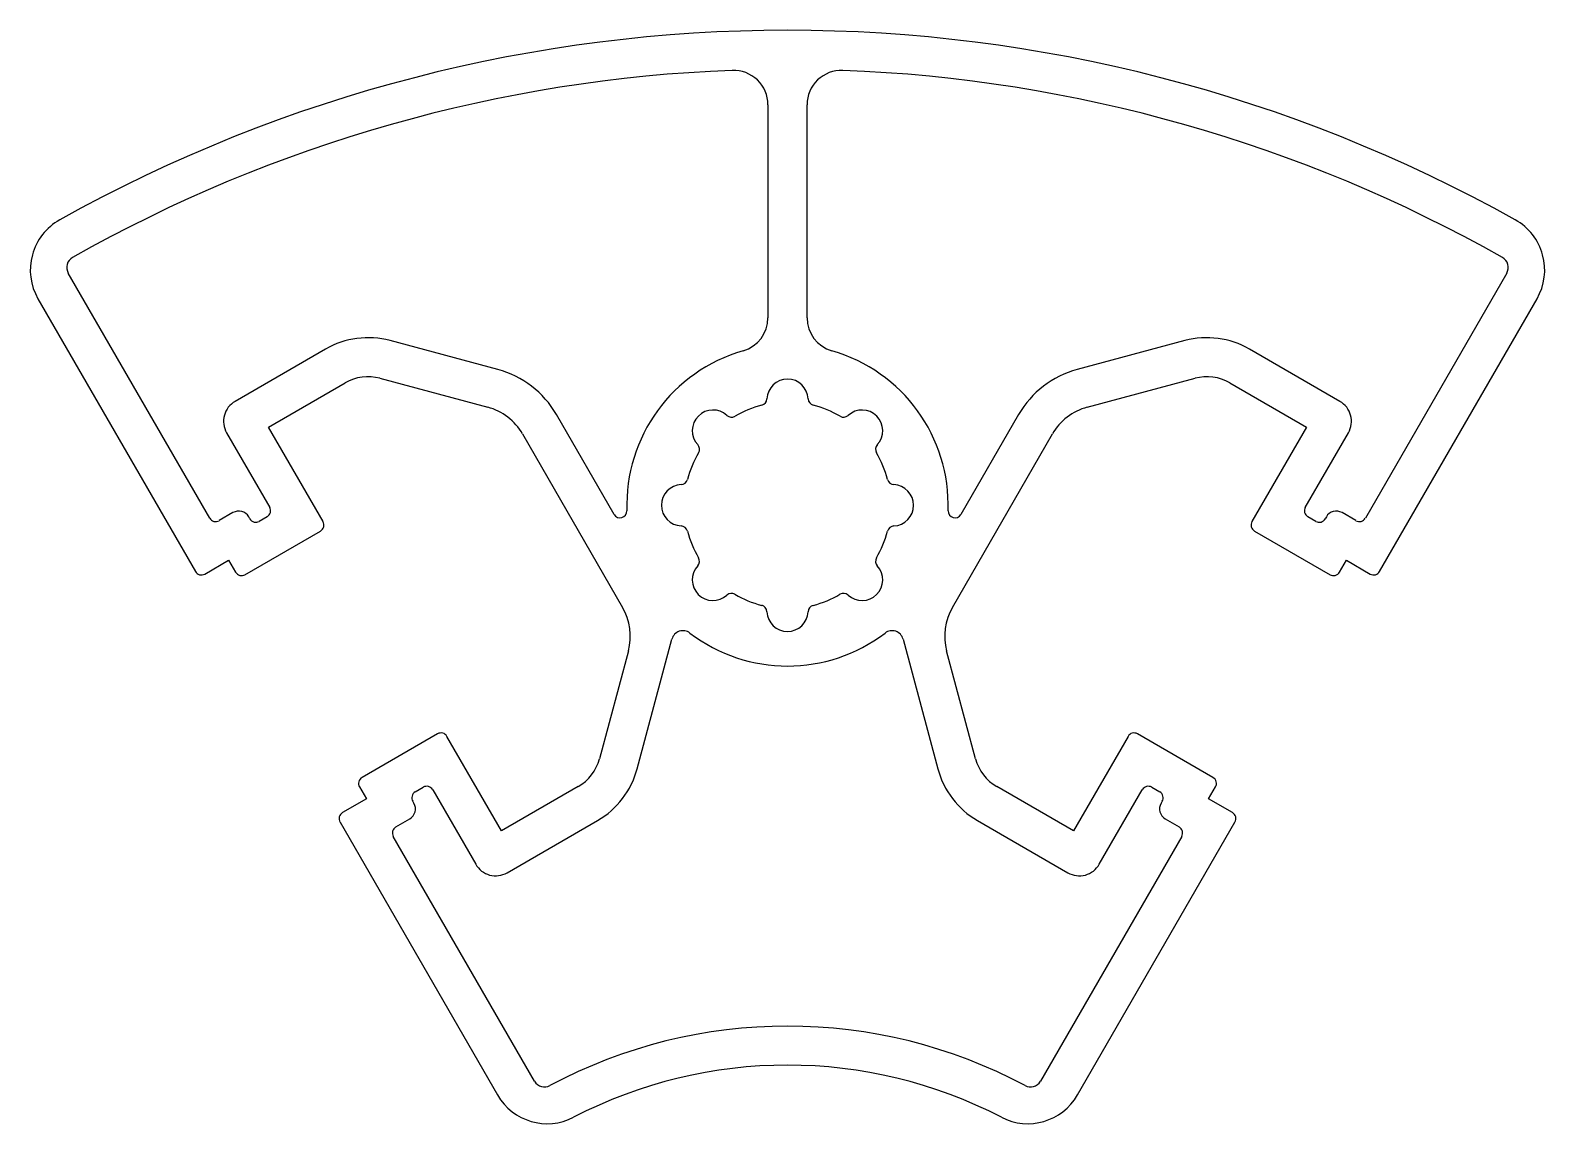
# Model space of a CAD drawing. Extents: x 643.6 to 709.6, y 622.7 to 670.3.
import ezdxf

# ---------------------------------------------------------------- set-up
doc = ezdxf.new("R2010")
doc.units = 0
doc.layers.get('0').update_dxf_attribs({"linetype": 'CONTINUOUS'})

msp = doc.modelspace()

# ---------------------------------------------------------------- linework, layer by layer
for p, q in [((675.748, 667.026), (675.748, 657.756)), ((677.448, 657.756), (677.448, 667.026)), ((651.426, 649.026), (645.267, 659.694)), ((707.929, 659.694), (701.77, 649.026)), ((643.947, 658.581), (650.804, 646.704)), ((702.392, 646.704), (709.249, 658.581)), ((663.979, 655.499), (659.283, 656.757)), ((693.913, 656.757), (689.217, 655.499)), ((656.476, 656.387), (652.532, 654.111)), ((700.664, 654.111), (696.72, 656.387)), ((658.843, 655.115), (663.539, 653.857)), ((689.656, 653.857), (694.352, 655.115)), ((653.988, 652.988), (657.326, 654.915)), ((695.87, 654.915), (699.207, 652.988)), ((669.042, 649.19), (666.53, 653.542)), ((686.666, 653.542), (684.154, 649.19)), ((652.166, 652.745), (654.041, 649.497)), ((656.363, 648.875), (653.988, 652.988)), ((665.057, 652.692), (669.416, 645.142)), ((683.78, 645.142), (688.138, 652.692)), ((699.207, 652.988), (696.832, 648.875)), ((699.155, 649.497), (701.03, 652.745)), ((652.442, 649.267), (651.836, 648.917)), ((701.36, 648.917), (700.754, 649.267)), ((653.175, 648.997), (653.125, 649.084)), ((653.931, 649.087), (653.585, 648.887)), ((699.611, 648.887), (699.265, 649.087)), ((700.071, 649.084), (700.021, 648.997)), ((652.963, 646.565), (656.253, 648.465)), ((696.942, 648.465), (700.233, 646.565)), ((651.213, 646.594), (652.253, 647.194)), ((652.253, 647.194), (652.553, 646.675)), ((700.643, 646.675), (700.943, 647.194)), ((700.943, 647.194), (701.982, 646.594)), ((669.666, 643.245), (668.408, 638.549)), ((670.05, 638.109), (671.563, 643.756)), ((681.633, 643.756), (683.146, 638.109)), ((684.788, 638.549), (683.53, 643.245)), ((661.353, 639.631), (658.063, 637.731)), ((664.138, 635.408), (661.763, 639.522)), ((691.432, 639.522), (689.057, 635.408)), ((695.133, 637.731), (691.842, 639.631)), ((657.953, 637.322), (658.253, 636.802)), ((660.385, 637.109), (660.731, 637.309)), ((667.476, 637.335), (664.138, 635.408)), ((689.057, 635.408), (685.72, 637.335)), ((692.465, 637.309), (692.811, 637.109)), ((694.943, 636.802), (695.243, 637.322)), ((658.253, 636.802), (657.213, 636.202)), ((660.325, 636.613), (660.275, 636.699)), ((661.141, 637.199), (663.016, 633.952)), ((690.18, 633.952), (692.055, 637.199)), ((692.921, 636.699), (692.871, 636.613)), ((695.982, 636.202), (694.943, 636.802)), ((657.104, 635.792), (663.966, 623.907)), ((659.536, 635.58), (660.142, 635.93)), ((664.382, 633.586), (668.326, 635.863)), ((684.87, 635.863), (688.814, 633.586)), ((689.23, 623.907), (696.092, 635.792)), ((693.054, 635.93), (693.66, 635.58)), ((665.582, 624.507), (659.426, 635.17)), ((693.77, 635.17), (687.614, 624.507))]:
    msp.add_line(p, q)
for centre, radius, start, end in [((676.598, 605.27), 65, 60.80532, 119.19468), ((676.598, 605.27), 63.3, 92.17925, 119.47224), ((674.248, 667.026), 1.5, 0, 92.17925), ((678.948, 667.026), 1.5, 87.82075, 180), ((676.598, 605.27), 63.3, 60.52776, 87.82075), ((646.112, 659.831), 2.5, 119.19483, 210), ((707.084, 659.831), 2.5, 329.99999, 60.80532), ((645.7, 659.944), 0.5, 119.47224, 210.00001), ((707.496, 659.944), 0.5, 329.99999, 60.52776), ((674.248, 657.756), 1.5, 286.04968, 0), ((678.948, 657.756), 1.5, 180, 253.95032), ((658.326, 653.183), 3.7, 75.00001, 120), ((694.87, 653.183), 3.7, 60, 104.99999), ((676.598, 649.587), 7, 106.04968, 181.94109), ((676.598, 649.587), 7, 358.05891, 73.95032), ((658.326, 653.183), 2, 75, 120), ((662.892, 651.442), 4.2, 30.00001, 75.00002), ((690.304, 651.442), 4.2, 104.99998, 149.99999), ((694.87, 653.183), 2, 59.99999, 104.99999), ((676.599, 654.18), 0.9, 2.61524, 177.36135), ((653.032, 653.245), 1, 120, 210.00001), ((662.892, 651.442), 2.5, 30, 75), ((676.598, 649.587), 4.5, 104.45026, 120.52633), ((675.4, 654.235), 0.3, 284.45026, 357.36135), ((677.798, 654.235), 0.3, 182.61525, 255.52633), ((676.598, 649.587), 4.5, 59.45026, 75.52633), ((690.303, 651.442), 2.5, 104.99999, 149.99998), ((700.164, 653.245), 1, 329.99999, 60), ((673.351, 652.836), 0.9, 47.61524, 222.36135), ((674.16, 653.722), 0.3, 227.61525, 300.52633), ((679.038, 653.721), 0.3, 239.45026, 312.36135), ((679.846, 652.834), 0.9, 317.61525, 132.36135), ((676.598, 649.587), 4.5, 149.45026, 165.52633), ((672.464, 652.027), 0.3, 329.45026, 42.36135), ((680.733, 652.025), 0.3, 137.61524, 210.52633), ((676.598, 649.587), 4.5, 14.45027, 30.52633), ((672.005, 649.588), 0.9, 92.61525, 267.36135), ((671.95, 650.787), 0.3, 272.61525, 345.52633), ((681.246, 650.785), 0.3, 194.45027, 267.36135), ((681.191, 649.586), 0.9, 272.61525, 87.36137), ((652.692, 648.834), 0.5, 30.00005, 120.00033), ((653.781, 649.347), 0.3, 300.00034, 30.00001), ((669.302, 649.34), 0.3, 210.00001, 1.94109), ((683.894, 649.34), 0.3, 178.05891, 329.99999), ((699.415, 649.347), 0.3, 149.99999, 239.99966), ((700.504, 648.834), 0.5, 59.99967, 149.99995), ((651.686, 649.176), 0.3, 210.00001, 300.00033), ((653.435, 649.147), 0.3, 210.00005, 300.00034), ((656.103, 648.725), 0.3, 300, 30), ((671.95, 648.389), 0.3, 14.49475, 87.3898), ((681.246, 648.388), 0.3, 92.61525, 165.52633), ((697.092, 648.725), 0.3, 149.99998, 239.99998), ((699.761, 649.147), 0.3, 239.99966, 329.99995), ((701.51, 649.176), 0.3, 239.99967, 329.99999), ((676.598, 649.587), 4.5, 194.45026, 210.52633), ((676.598, 649.587), 4.5, 329.45027, 345.52633), ((672.463, 647.149), 0.3, 317.61525, 30.52633), ((680.732, 647.147), 0.3, 149.45027, 222.36135), ((651.063, 646.854), 0.3, 210, 300), ((652.813, 646.825), 0.3, 210, 300), ((673.35, 646.34), 0.9, 137.61524, 312.36135), ((679.845, 646.339), 0.9, 227.61525, 42.36135), ((700.383, 646.825), 0.3, 239.99998, 329.99999), ((702.132, 646.854), 0.3, 239.99998, 329.99999), ((674.158, 645.454), 0.3, 59.43016, 132.31451), ((676.598, 649.587), 4.5, 239.45026, 255.52633), ((675.398, 644.94), 0.3, 2.61524, 75.52633), ((677.796, 644.939), 0.3, 104.45026, 177.36135), ((676.598, 649.587), 4.5, 284.45027, 300.52634), ((679.036, 645.453), 0.3, 47.61524, 120.52633), ((667.251, 643.892), 2.5, 344.99133, 30.00001), ((676.597, 644.994), 0.9, 182.61525, 357.36135), ((685.945, 643.892), 2.5, 150.00003, 195.0087), ((672.046, 643.627), 0.5, 52.63, 165.00002), ((676.598, 649.587), 7, 232.63, 307.36999), ((681.15, 643.627), 0.5, 14.99996, 127.36999), ((661.503, 639.372), 0.3, 30, 120), ((691.692, 639.372), 0.3, 59.99999, 149.99998), ((666.476, 639.067), 2, 300, 345), ((666.476, 639.067), 3.7, 300.00001, 345.00002), ((686.72, 639.067), 3.7, 195.00001, 240.00001), ((686.72, 639.067), 2, 194.99999, 239.99998), ((658.213, 637.472), 0.3, 120, 210), ((660.881, 637.049), 0.3, 29.99997, 119.9998), ((692.315, 637.049), 0.3, 60.0002, 150.00003), ((694.983, 637.472), 0.3, 329.99999, 59.99999), ((660.535, 636.849), 0.3, 119.9998, 209.99989), ((692.661, 636.849), 0.3, 330.00011, 60.0002), ((657.363, 635.942), 0.3, 120, 210), ((659.892, 636.363), 0.5, 299.99996, 29.99989), ((693.304, 636.363), 0.5, 150.00011, 240.00004), ((695.832, 635.942), 0.3, 329.99999, 59.99999), ((659.686, 635.32), 0.3, 119.99996, 209.99999), ((693.51, 635.32), 0.3, 330.00001, 60.00004), ((663.882, 634.452), 1, 209.99997, 300.00004), ((689.314, 634.452), 1, 239.99996, 330.00003), ((676.598, 604.948), 21.959, 61.88695, 118.11305), ((676.598, 604.948), 20.259, 62.61792, 117.38208), ((666.015, 624.757), 0.5, 209.99999, 298.11305), ((687.181, 624.757), 0.5, 241.88695, 330.00001), ((666.131, 625.157), 2.5, 210.00001, 297.38208), ((687.065, 625.157), 2.5, 242.61792, 329.99999)]:
    msp.add_arc(centre, radius, start, end)

doc.saveas('drawing.dxf')
